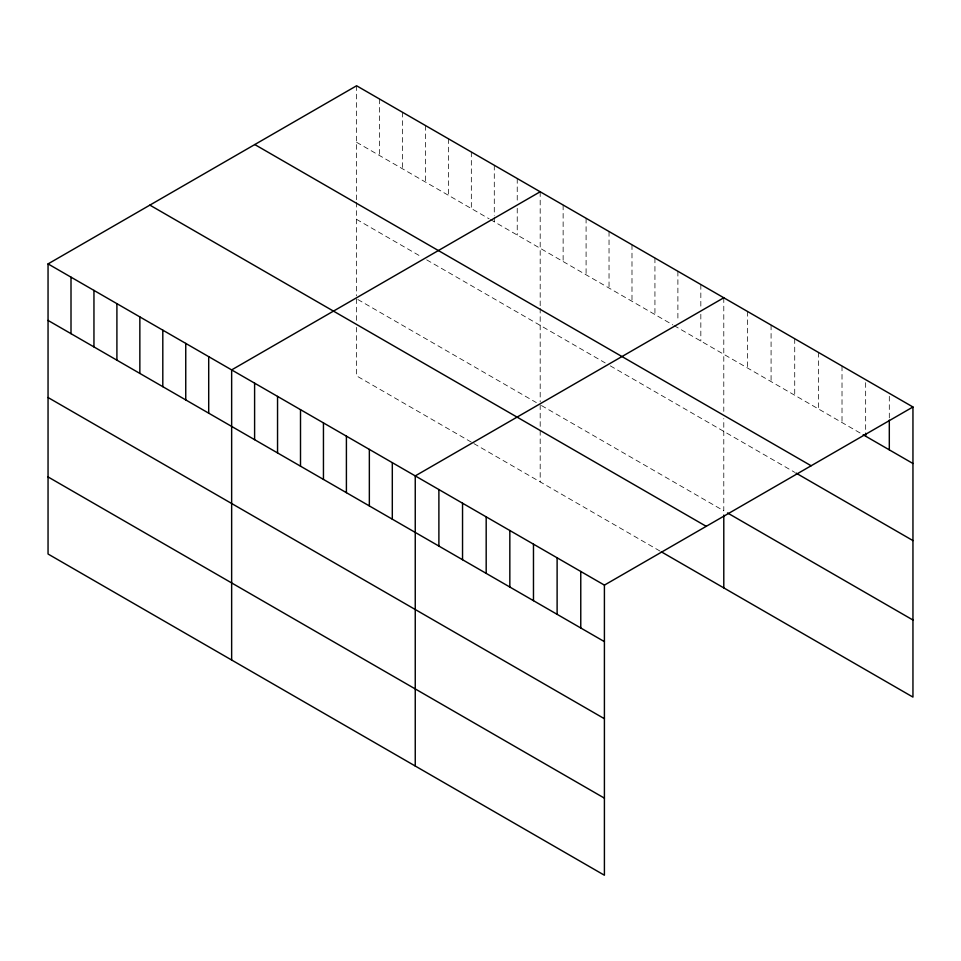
<?xml version="1.0" encoding="UTF-8"?>
<svg xmlns="http://www.w3.org/2000/svg" width="961" height="961" viewBox="0 0 961 961"><rect width="100%" height="100%" fill="white"/><g stroke="black" fill="none" stroke-linecap="round" stroke-linejoin="round"><path stroke-width="0.72" stroke-dasharray="4.8 3.6" d="M356.591 142.288L489.185 218.844M490.458 219.589L672.784 324.842M674.057 325.587L860.684 433.327M356.591 219.384L421.615 256.923M426.708 259.866L605.214 362.922M610.307 365.865L794.723 472.331M357.864 299.532L536.358 402.599M541.463 405.542L723.789 510.808L723.789 418.528M471.334 442.144L356.591 375.883L356.591 327.353M473.893 443.61L660.039 551.085M889.309 396.304L889.309 418.612M865.657 382.646L865.657 431.741M842.016 366.021L842.016 422.552M818.364 352.375L818.364 408.893M794.723 338.716L794.723 395.247M771.082 325.07L771.082 381.601M747.43 311.424L747.43 367.943M723.789 297.766L723.789 411.392M700.833 284.516L700.833 308.313M700.833 314.271L700.833 341.047M677.889 271.266L677.889 320.349M654.934 258.016L654.934 314.547M631.99 244.767L631.99 301.298M609.034 231.517L609.034 288.048M586.09 218.267L586.09 274.798M563.134 205.017L563.134 261.548M540.19 191.768L540.19 306.823M540.19 308.253L540.19 401.854M540.19 404.797L540.19 427.645M540.19 430.492L540.19 481.893M517.234 178.518L517.234 202.315M517.234 208.273L517.234 235.037M494.29 165.268L494.29 215.841M494.29 217.33L494.29 221.787M471.334 152.018L471.334 208.537M448.391 138.768L448.391 195.287M425.435 125.519L425.435 182.037M402.491 112.269L402.491 168.788M379.535 99.019L379.535 155.538M356.591 85.769L356.591 200.825M356.591 202.254L356.591 295.856M356.591 298.799L356.591 321.647"/><path stroke-width="1.44" d="M48.05 263.903L604.409 585.117L604.409 875.231L48.05 554.016L48.05 263.903L356.591 85.769L912.95 406.983L912.95 697.097L661.312 551.818M540.19 191.768L231.649 369.901L231.649 660.027M723.789 297.766L415.248 475.899L415.248 766.025M604.409 585.117L912.95 406.983M863.17 434.768L912.95 463.502M254.773 144.546L811.132 465.761M795.972 473.052L912.95 540.587M727.525 512.958L912.95 620.013M149.868 205.113L706.227 526.328M48.05 320.421L604.409 641.636M48.05 397.518L604.409 718.72M48.05 476.932L604.409 798.147M889.309 420.101L889.309 449.856M865.657 433.231L865.657 436.198M723.789 515.084L723.789 587.892M580.768 571.459L580.768 627.989M557.116 557.812L557.116 614.331M533.475 544.154L533.475 600.685M509.835 530.508L509.835 587.027M486.182 516.85L486.182 573.381M462.541 503.204L462.541 559.734M438.889 489.545L438.889 546.076M392.304 462.649L392.304 519.18M369.348 449.4L369.348 505.93M346.404 436.15L346.404 492.681M323.449 422.9L323.449 479.431M300.505 409.65L300.505 466.181M277.549 396.4L277.549 452.931M254.605 383.151L254.605 439.67M208.705 356.651L208.705 413.17M185.749 343.401L185.749 399.92M162.805 330.152L162.805 386.67M139.85 316.902L139.85 373.421M116.906 303.652L116.906 360.171M93.95 290.402L93.95 346.921M71.006 277.152L71.006 333.671"/></g></svg>
